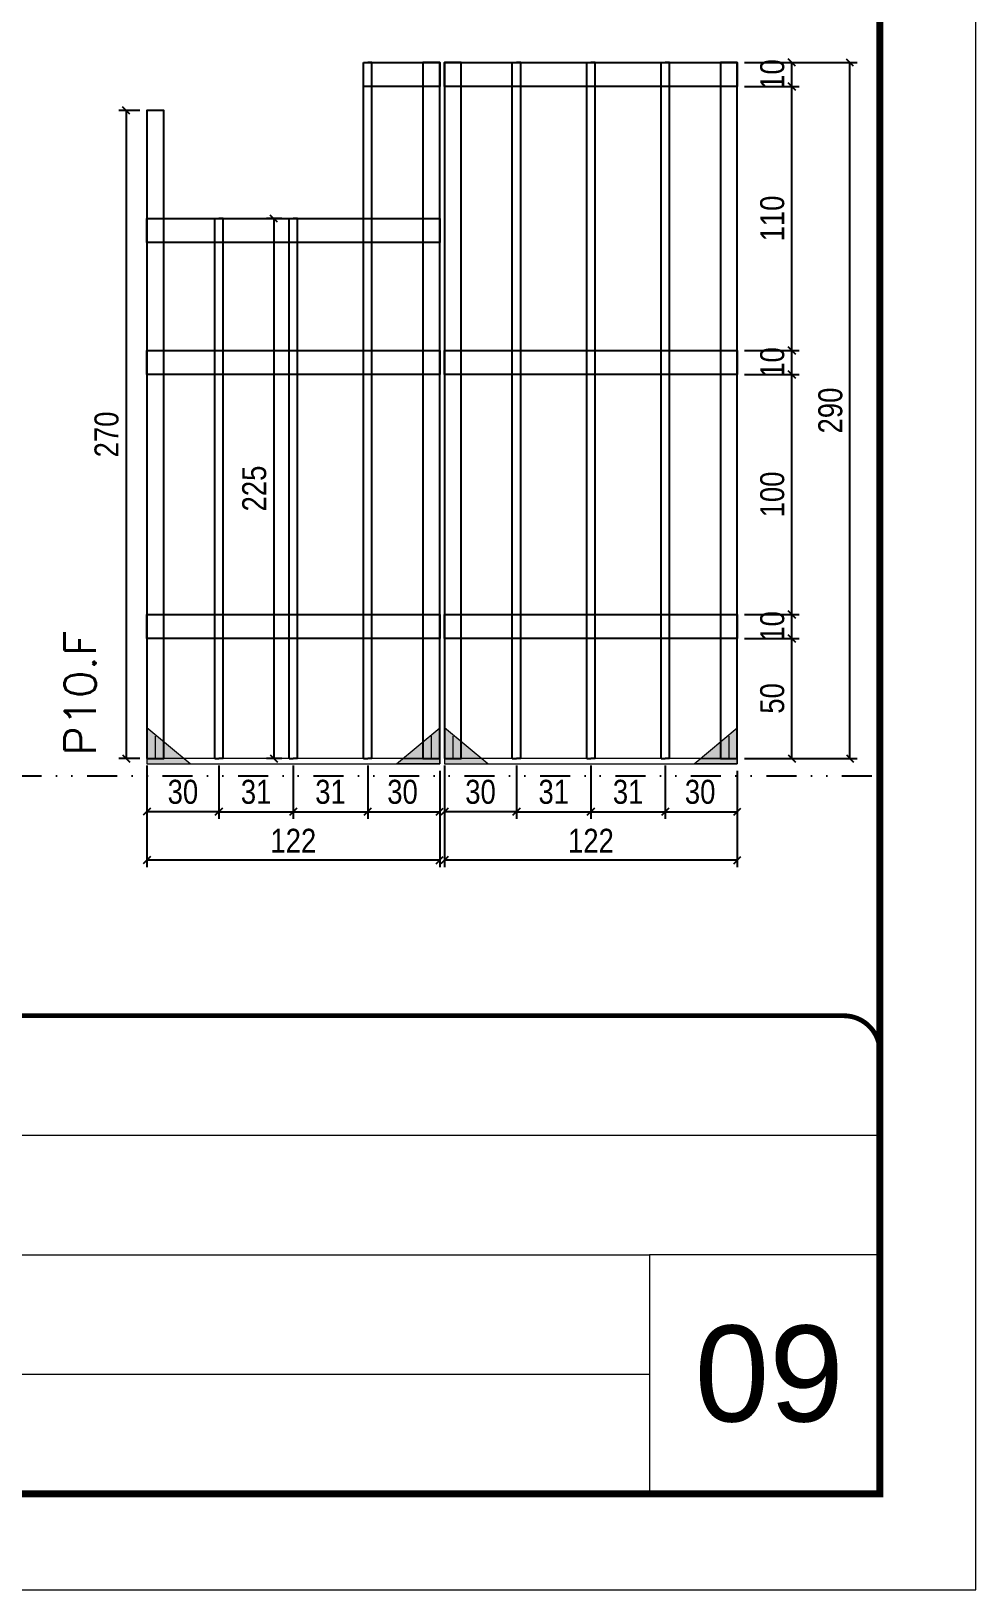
# Model space of a CAD drawing. Extents: x 14400 to 27878, y -21631 to 6985.
# Drawn here: x 15505 to 15898, y 3638 to 4287 of the extents above; entities that cross this region are included whole.
import ezdxf

# ---------------------------------------------------------------- set-up
doc = ezdxf.new("R2010")
doc.units = 0
for name, pattern in [('CONTINUO', [0]), ('DASHED', [0.75, 0.5, -0.25]), ('DIVIDE2', [0.625, 0.25, -0.125, 0, -0.125, 0, -0.125]), ('HIDDEN', [0.375, 0.25, -0.125])]:
    doc.linetypes.add(name, pattern=pattern)
for name, color, linetype, lineweight in [('CARIMBO', 255, 'Continuous', 9), ('Folhas', 255, 'Continuous', 9), ('Madeira', 126, 'Continuous', 18), ('Sarr 2.2x7', 40, 'Continuous', 9), ('SARRAFO DE PRESSAO', 251, 'DASHED', 9), ('Texto Seção', 7, 'Continuous', 15)]:
    doc.layers.add(name, color=color, linetype=linetype, lineweight=lineweight)
for name, color, linetype in [('COTA', 241, 'Continuous'), ('Nível', 160, 'Continuous'), ('SARR_2.2x10', 60, 'Continuous'), ('SARR_3.5x7', 81, 'Continuous'), ('SARR_7x7', 40, 'Continuous')]:
    doc.layers.add(name, color=color, linetype=linetype)
doc.styles.add('ARIAL', font='arial.ttf')
doc.styles.add('COTA TECNICA', font='techl___.ttf', dxfattribs={"height": 10})
doc.styles.add('REGUA-120', font='ROMANS.shx', dxfattribs={"height": 15})
doc.dimstyles.new('PAINEL', dxfattribs={"dimtxt": 10, "dimasz": 3, "dimexe": 3, "dimexo": 3, "dimgap": 3, "dimtad": 1, "dimdec": 1, "dimzin": 12, "dimdsep": 46, "dimtxsty": 'COTA TECNICA', "dimblk1": 'OBLIQUE', "dimblk2": 'OBLIQUE', "dimsah": 1, "dimcen": 0.9, "dimclrd": 4, "dimclre": 4, "dimclrt": 240, "dimadec": 1, "dimazin": 3, "dimtfac": 1, "dimtdec": 1, "dimtmove": 0, "dimatfit": 3, "dimfxl": 1, "dimtolj": 1, "dimtzin": 12, "dimarcsym": 0})

# ---------------------------------------------------------------- blocks, each defined once
blk = doc.blocks.new('9999999999')
at = {"color": 30, "linetype": 'CONTINUO'}
for p, q in [((98564.56, 34379.64), (99583.98, 34379.64)), ((98564.56, 34329.83), (99487.98, 34329.83)), ((99583.98, 34329.83), (99487.98, 34329.83)), ((99487.98, 34329.83), (99487.98, 34230.21)), ((98564.56, 34280.02), (99487.98, 34280.02))]:
    blk.add_line(p, q, dxfattribs=at)
at = {"color": 30, "linetype": 'CONTINUO', "const_width": 2}
blk.add_lwpolyline([(99583.98, 34230.21), (99583.98, 34414.45, 0.414214), (99568.98, 34429.45), (98228.98, 34429.45, 0.414214), (98213.98, 34414.45), (98213.98, 34245.21, 0.414214), (98228.98, 34230.21), (99583.98, 34230.21)], format="xyb", dxfattribs=at)
at = {"layer": 'Folhas'}
blk.add_lwpolyline([(98138.98, 34190.21), (99623.98, 34190.21), (99623.98, 35240.21), (98138.98, 35240.21)], close=True, dxfattribs=at)
at = {"layer": 'Folhas', "color": 30, "const_width": 3}
blk.add_lwpolyline([(98213.98, 34230.21), (99583.98, 34230.21), (99583.98, 35200.21), (98213.98, 35200.21)], close=True, dxfattribs=at)
blk = doc.blocks.new('_Oblique')
at = {"color": 0, "linetype": 'ByBlock', "lineweight": -2}
blk.add_line((-0.5, -0.5), (0.5, 0.5), dxfattribs=at)
blk = doc.blocks.new('*D6034')
at = {"layer": 'COTA', "color": 4, "lineweight": -2, "transparency": 16777216}
for p, q in [((15677.1, 3965.86), (15677.1, 3938.68)), ((15799.1, 3965.86), (15799.1, 3938.68)), ((15799.1, 3941.68), (15677.1, 3941.68))]:
    blk.add_line(p, q, dxfattribs=at)
at = {"layer": 'Defpoints', "color": 0, "transparency": 16777216}
for p in [(15677.1, 3968.86), (15799.1, 3968.86), (15677.1, 3941.68)]:
    blk.add_point(p, dxfattribs=at)
at = {"layer": 'COTA', "color": 4, "lineweight": -2, "transparency": 16777216, "xscale": 3, "yscale": 3, "zscale": 3, "rotation": 180}
blk.add_blockref('_Oblique', (15677.1, 3941.68), dxfattribs=at)
at = {"layer": 'COTA', "color": 4, "lineweight": -2, "transparency": 16777216, "xscale": 3, "yscale": 3, "zscale": 3}
blk.add_blockref('_Oblique', (15799.1, 3941.68), dxfattribs=at)
at = {"layer": 'COTA', "color": 240, "transparency": 16777216, "insert": (15738.1, 3949.74), "char_height": 10, "attachment_point": 5, "style": 'COTA TECNICA'}
blk.add_mtext('\\A1;122', dxfattribs=at)
blk = doc.blocks.new('*D6035')
at = {"layer": 'COTA', "color": 4, "lineweight": -2, "transparency": 16777216}
for p, q in [((15677.1, 3981.06), (15677.1, 3958.86)), ((15707.1, 3981.06), (15707.1, 3958.86)), ((15707.1, 3961.86), (15677.1, 3961.86))]:
    blk.add_line(p, q, dxfattribs=at)
at = {"layer": 'Defpoints', "color": 0, "transparency": 16777216}
for p in [(15677.1, 3984.06), (15707.1, 3984.06), (15677.1, 3961.86)]:
    blk.add_point(p, dxfattribs=at)
at = {"layer": 'COTA', "color": 4, "lineweight": -2, "transparency": 16777216, "xscale": 3, "yscale": 3, "zscale": 3, "rotation": 180}
blk.add_blockref('_Oblique', (15677.1, 3961.86), dxfattribs=at)
at = {"layer": 'COTA', "color": 4, "lineweight": -2, "transparency": 16777216, "xscale": 3, "yscale": 3, "zscale": 3}
blk.add_blockref('_Oblique', (15707.1, 3961.86), dxfattribs=at)
at = {"layer": 'COTA', "color": 240, "transparency": 16777216, "insert": (15692.1, 3970.08), "char_height": 10, "attachment_point": 5, "style": 'COTA TECNICA'}
blk.add_mtext('\\A1;30', dxfattribs=at)
blk = doc.blocks.new('*D6036')
at = {"layer": 'COTA', "color": 4, "lineweight": -2, "transparency": 16777216}
for p, q in [((15769.1, 3981.06), (15769.1, 3958.86)), ((15799.1, 3978.86), (15799.1, 3958.86)), ((15769.1, 3961.86), (15799.1, 3961.86))]:
    blk.add_line(p, q, dxfattribs=at)
at = {"layer": 'Defpoints', "color": 0, "transparency": 16777216}
for p in [(15769.1, 3984.06), (15799.1, 3981.86), (15799.1, 3961.86)]:
    blk.add_point(p, dxfattribs=at)
at = {"layer": 'COTA', "color": 4, "lineweight": -2, "transparency": 16777216, "xscale": 3, "yscale": 3, "zscale": 3, "rotation": 180}
blk.add_blockref('_Oblique', (15769.1, 3961.86), dxfattribs=at)
at = {"layer": 'COTA', "color": 4, "lineweight": -2, "transparency": 16777216, "xscale": 3, "yscale": 3, "zscale": 3}
blk.add_blockref('_Oblique', (15799.1, 3961.86), dxfattribs=at)
at = {"layer": 'COTA', "color": 240, "transparency": 16777216, "insert": (15783.6, 3970.08), "char_height": 10, "attachment_point": 5, "style": 'COTA TECNICA'}
blk.add_mtext('\\A1;30', dxfattribs=at)
blk = doc.blocks.new('*D6037')
at = {"layer": 'COTA', "color": 4, "lineweight": -2, "transparency": 16777216}
for p, q in [((15707.1, 3981.06), (15707.1, 3958.86)), ((15738.1, 3981.06), (15738.1, 3958.86)), ((15707.1, 3961.86), (15738.1, 3961.86))]:
    blk.add_line(p, q, dxfattribs=at)
at = {"layer": 'Defpoints', "color": 0, "transparency": 16777216}
for p in [(15707.1, 3984.06), (15738.1, 3984.06), (15738.1, 3961.86)]:
    blk.add_point(p, dxfattribs=at)
at = {"layer": 'COTA', "color": 4, "lineweight": -2, "transparency": 16777216, "xscale": 3, "yscale": 3, "zscale": 3, "rotation": 180}
blk.add_blockref('_Oblique', (15707.1, 3961.86), dxfattribs=at)
at = {"layer": 'COTA', "color": 4, "lineweight": -2, "transparency": 16777216, "xscale": 3, "yscale": 3, "zscale": 3}
blk.add_blockref('_Oblique', (15738.1, 3961.86), dxfattribs=at)
at = {"layer": 'COTA', "color": 240, "transparency": 16777216, "insert": (15722.6, 3970.08), "char_height": 10, "attachment_point": 5, "style": 'COTA TECNICA'}
blk.add_mtext('\\A1;31', dxfattribs=at)
blk = doc.blocks.new('*D6038')
at = {"layer": 'COTA', "color": 4, "lineweight": -2, "transparency": 16777216}
for p, q in [((15802.1, 4034.06), (15824.8, 4034.06)), ((15821.8, 3984.06), (15821.8, 4034.06)), ((15802.1, 3984.06), (15824.8, 3984.06))]:
    blk.add_line(p, q, dxfattribs=at)
at = {"layer": 'Defpoints', "color": 0, "transparency": 16777216}
for p in [(15799.1, 4034.06), (15821.8, 4034.06), (15799.1, 3984.06)]:
    blk.add_point(p, dxfattribs=at)
at = {"layer": 'COTA', "color": 4, "lineweight": -2, "transparency": 16777216, "xscale": 3, "yscale": 3, "zscale": 3}
for p, rotation in [((15821.8, 4034.06), 90), ((15821.8, 3984.06), 270)]:
    blk.add_blockref('_Oblique', p, dxfattribs=dict(at, rotation=rotation))
at = {"layer": 'COTA', "color": 240, "transparency": 16777216, "insert": (15813.69, 4009.06), "char_height": 10, "attachment_point": 5, "rotation": 90, "style": 'COTA TECNICA'}
blk.add_mtext('\\A1;50', dxfattribs=at)
blk = doc.blocks.new('*D6039')
at = {"layer": 'COTA', "color": 4, "lineweight": -2, "transparency": 16777216}
for p, q in [((15738.1, 3981.06), (15738.1, 3958.86)), ((15769.1, 3981.06), (15769.1, 3958.86)), ((15738.1, 3961.86), (15769.1, 3961.86))]:
    blk.add_line(p, q, dxfattribs=at)
at = {"layer": 'Defpoints', "color": 0, "transparency": 16777216}
for p in [(15738.1, 3984.06), (15769.1, 3984.06), (15769.1, 3961.86)]:
    blk.add_point(p, dxfattribs=at)
at = {"layer": 'COTA', "color": 4, "lineweight": -2, "transparency": 16777216, "xscale": 3, "yscale": 3, "zscale": 3, "rotation": 180}
blk.add_blockref('_Oblique', (15738.1, 3961.86), dxfattribs=at)
at = {"layer": 'COTA', "color": 4, "lineweight": -2, "transparency": 16777216, "xscale": 3, "yscale": 3, "zscale": 3}
blk.add_blockref('_Oblique', (15769.1, 3961.86), dxfattribs=at)
at = {"layer": 'COTA', "color": 240, "transparency": 16777216, "insert": (15753.6, 3970.08), "char_height": 10, "attachment_point": 5, "style": 'COTA TECNICA'}
blk.add_mtext('\\A1;31', dxfattribs=at)
blk = doc.blocks.new('*D6040')
at = {"layer": 'COTA', "color": 4, "lineweight": -2, "transparency": 16777216}
for p, q in [((15802.1, 4044.06), (15824.8, 4044.06)), ((15821.8, 4034.06), (15821.8, 4044.06)), ((15802.1, 4034.06), (15824.8, 4034.06))]:
    blk.add_line(p, q, dxfattribs=at)
at = {"layer": 'Defpoints', "color": 0, "transparency": 16777216}
for p in [(15799.1, 4044.06), (15821.8, 4044.06), (15799.1, 4034.06)]:
    blk.add_point(p, dxfattribs=at)
at = {"layer": 'COTA', "color": 4, "lineweight": -2, "transparency": 16777216, "xscale": 3, "yscale": 3, "zscale": 3}
for p, rotation in [((15821.8, 4044.06), 90), ((15821.8, 4034.06), 270)]:
    blk.add_blockref('_Oblique', p, dxfattribs=dict(at, rotation=rotation))
at = {"layer": 'COTA', "color": 240, "transparency": 16777216, "insert": (15813.7, 4039.06), "char_height": 10, "attachment_point": 5, "rotation": 90, "style": 'COTA TECNICA'}
blk.add_mtext('\\A1;10', dxfattribs=at)
blk = doc.blocks.new('*D6041')
at = {"layer": 'COTA', "color": 4, "lineweight": -2, "transparency": 16777216}
for p, q in [((15802.1, 4144.06), (15824.8, 4144.06)), ((15821.8, 4044.06), (15821.8, 4144.06)), ((15802.1, 4044.06), (15824.8, 4044.06))]:
    blk.add_line(p, q, dxfattribs=at)
at = {"layer": 'Defpoints', "color": 0, "transparency": 16777216}
for p in [(15799.1, 4144.06), (15821.8, 4144.06), (15799.1, 4044.06)]:
    blk.add_point(p, dxfattribs=at)
at = {"layer": 'COTA', "color": 4, "lineweight": -2, "transparency": 16777216, "xscale": 3, "yscale": 3, "zscale": 3}
for p, rotation in [((15821.8, 4144.06), 90), ((15821.8, 4044.06), 270)]:
    blk.add_blockref('_Oblique', p, dxfattribs=dict(at, rotation=rotation))
at = {"layer": 'COTA', "color": 240, "transparency": 16777216, "insert": (15813.7, 4094.06), "char_height": 10, "attachment_point": 5, "rotation": 90, "style": 'COTA TECNICA'}
blk.add_mtext('\\A1;100', dxfattribs=at)
blk = doc.blocks.new('*D6042')
at = {"layer": 'COTA', "color": 4, "lineweight": -2, "transparency": 16777216}
for p, q in [((15802.1, 4154.06), (15824.8, 4154.06)), ((15821.8, 4144.06), (15821.8, 4154.06)), ((15802.1, 4144.06), (15824.8, 4144.06))]:
    blk.add_line(p, q, dxfattribs=at)
at = {"layer": 'Defpoints', "color": 0, "transparency": 16777216}
for p in [(15799.1, 4154.06), (15821.8, 4154.06), (15799.1, 4144.06)]:
    blk.add_point(p, dxfattribs=at)
at = {"layer": 'COTA', "color": 4, "lineweight": -2, "transparency": 16777216, "xscale": 3, "yscale": 3, "zscale": 3}
for p, rotation in [((15821.8, 4154.06), 90), ((15821.8, 4144.06), 270)]:
    blk.add_blockref('_Oblique', p, dxfattribs=dict(at, rotation=rotation))
at = {"layer": 'COTA', "color": 240, "transparency": 16777216, "insert": (15813.7, 4149.06), "char_height": 10, "attachment_point": 5, "rotation": 90, "style": 'COTA TECNICA'}
blk.add_mtext('\\A1;10', dxfattribs=at)
blk = doc.blocks.new('*D6043')
at = {"layer": 'COTA', "color": 4, "lineweight": -2, "transparency": 16777216}
for p, q in [((15802.1, 4264.06), (15824.8, 4264.06)), ((15821.8, 4154.06), (15821.8, 4264.06)), ((15802.1, 4154.06), (15824.8, 4154.06))]:
    blk.add_line(p, q, dxfattribs=at)
at = {"layer": 'Defpoints', "color": 0, "transparency": 16777216}
for p in [(15799.1, 4264.06), (15821.8, 4264.06), (15799.1, 4154.06)]:
    blk.add_point(p, dxfattribs=at)
at = {"layer": 'COTA', "color": 4, "lineweight": -2, "transparency": 16777216, "xscale": 3, "yscale": 3, "zscale": 3}
for p, rotation in [((15821.8, 4264.06), 90), ((15821.8, 4154.06), 270)]:
    blk.add_blockref('_Oblique', p, dxfattribs=dict(at, rotation=rotation))
at = {"layer": 'COTA', "color": 240, "transparency": 16777216, "insert": (15813.7, 4209.06), "char_height": 10, "attachment_point": 5, "rotation": 90, "style": 'COTA TECNICA'}
blk.add_mtext('\\A1;110', dxfattribs=at)
blk = doc.blocks.new('*D6044')
at = {"layer": 'COTA', "color": 4, "lineweight": -2, "transparency": 16777216}
for p, q in [((15802.1, 4274.06), (15824.8, 4274.06)), ((15821.8, 4264.06), (15821.8, 4274.06)), ((15802.1, 4264.06), (15824.8, 4264.06))]:
    blk.add_line(p, q, dxfattribs=at)
at = {"layer": 'Defpoints', "color": 0, "transparency": 16777216}
for p in [(15799.1, 4274.06), (15821.8, 4274.06), (15799.1, 4264.06)]:
    blk.add_point(p, dxfattribs=at)
at = {"layer": 'COTA', "color": 4, "lineweight": -2, "transparency": 16777216, "xscale": 3, "yscale": 3, "zscale": 3}
for p, rotation in [((15821.8, 4274.06), 90), ((15821.8, 4264.06), 270)]:
    blk.add_blockref('_Oblique', p, dxfattribs=dict(at, rotation=rotation))
at = {"layer": 'COTA', "color": 240, "transparency": 16777216, "insert": (15813.7, 4269.06), "char_height": 10, "attachment_point": 5, "rotation": 90, "style": 'COTA TECNICA'}
blk.add_mtext('\\A1;10', dxfattribs=at)
blk = doc.blocks.new('*D6029')
at = {"layer": 'COTA', "color": 4, "lineweight": -2, "transparency": 16777216}
for p, q in [((15553.1, 3965.86), (15553.1, 3938.68)), ((15675.1, 3965.86), (15675.1, 3938.68)), ((15675.1, 3941.68), (15553.1, 3941.68))]:
    blk.add_line(p, q, dxfattribs=at)
at = {"layer": 'Defpoints', "color": 0, "transparency": 16777216}
for p in [(15553.1, 3968.86), (15675.1, 3968.86), (15553.1, 3941.68)]:
    blk.add_point(p, dxfattribs=at)
at = {"layer": 'COTA', "color": 4, "lineweight": -2, "transparency": 16777216, "xscale": 3, "yscale": 3, "zscale": 3, "rotation": 180}
blk.add_blockref('_Oblique', (15553.1, 3941.68), dxfattribs=at)
at = {"layer": 'COTA', "color": 4, "lineweight": -2, "transparency": 16777216, "xscale": 3, "yscale": 3, "zscale": 3}
blk.add_blockref('_Oblique', (15675.1, 3941.68), dxfattribs=at)
at = {"layer": 'COTA', "color": 240, "transparency": 16777216, "insert": (15614.1, 3949.74), "char_height": 10, "attachment_point": 5, "style": 'COTA TECNICA'}
blk.add_mtext('\\A1;122', dxfattribs=at)
blk = doc.blocks.new('*D6030')
at = {"layer": 'COTA', "color": 4, "lineweight": -2, "transparency": 16777216}
for p, q in [((15553.1, 3981.06), (15553.1, 3958.86)), ((15583.1, 3981.06), (15583.1, 3958.86)), ((15583.1, 3961.86), (15553.1, 3961.86))]:
    blk.add_line(p, q, dxfattribs=at)
at = {"layer": 'Defpoints', "color": 0, "transparency": 16777216}
for p in [(15553.1, 3984.06), (15583.1, 3984.06), (15553.1, 3961.86)]:
    blk.add_point(p, dxfattribs=at)
at = {"layer": 'COTA', "color": 4, "lineweight": -2, "transparency": 16777216, "xscale": 3, "yscale": 3, "zscale": 3, "rotation": 180}
blk.add_blockref('_Oblique', (15553.1, 3961.86), dxfattribs=at)
at = {"layer": 'COTA', "color": 4, "lineweight": -2, "transparency": 16777216, "xscale": 3, "yscale": 3, "zscale": 3}
blk.add_blockref('_Oblique', (15583.1, 3961.86), dxfattribs=at)
at = {"layer": 'COTA', "color": 240, "transparency": 16777216, "insert": (15568.1, 3970.08), "char_height": 10, "attachment_point": 5, "style": 'COTA TECNICA'}
blk.add_mtext('\\A1;30', dxfattribs=at)
blk = doc.blocks.new('*D6031')
at = {"layer": 'COTA', "color": 4, "lineweight": -2, "transparency": 16777216}
for p, q in [((15645.1, 3981.06), (15645.1, 3958.86)), ((15675.1, 3978.86), (15675.1, 3958.86)), ((15645.1, 3961.86), (15675.1, 3961.86))]:
    blk.add_line(p, q, dxfattribs=at)
at = {"layer": 'Defpoints', "color": 0, "transparency": 16777216}
for p in [(15645.1, 3984.06), (15675.1, 3981.86), (15675.1, 3961.86)]:
    blk.add_point(p, dxfattribs=at)
at = {"layer": 'COTA', "color": 4, "lineweight": -2, "transparency": 16777216, "xscale": 3, "yscale": 3, "zscale": 3, "rotation": 180}
blk.add_blockref('_Oblique', (15645.1, 3961.86), dxfattribs=at)
at = {"layer": 'COTA', "color": 4, "lineweight": -2, "transparency": 16777216, "xscale": 3, "yscale": 3, "zscale": 3}
blk.add_blockref('_Oblique', (15675.1, 3961.86), dxfattribs=at)
at = {"layer": 'COTA', "color": 240, "transparency": 16777216, "insert": (15659.6, 3970.08), "char_height": 10, "attachment_point": 5, "style": 'COTA TECNICA'}
blk.add_mtext('\\A1;30', dxfattribs=at)
blk = doc.blocks.new('*D6032')
at = {"layer": 'COTA', "color": 4, "lineweight": -2, "transparency": 16777216}
for p, q in [((15583.1, 3981.06), (15583.1, 3958.86)), ((15614.1, 3981.06), (15614.1, 3958.86)), ((15583.1, 3961.86), (15614.1, 3961.86))]:
    blk.add_line(p, q, dxfattribs=at)
at = {"layer": 'Defpoints', "color": 0, "transparency": 16777216}
for p in [(15583.1, 3984.06), (15614.1, 3984.06), (15614.1, 3961.86)]:
    blk.add_point(p, dxfattribs=at)
at = {"layer": 'COTA', "color": 4, "lineweight": -2, "transparency": 16777216, "xscale": 3, "yscale": 3, "zscale": 3, "rotation": 180}
blk.add_blockref('_Oblique', (15583.1, 3961.86), dxfattribs=at)
at = {"layer": 'COTA', "color": 4, "lineweight": -2, "transparency": 16777216, "xscale": 3, "yscale": 3, "zscale": 3}
blk.add_blockref('_Oblique', (15614.1, 3961.86), dxfattribs=at)
at = {"layer": 'COTA', "color": 240, "transparency": 16777216, "insert": (15598.6, 3970.08), "char_height": 10, "attachment_point": 5, "style": 'COTA TECNICA'}
blk.add_mtext('\\A1;31', dxfattribs=at)
blk = doc.blocks.new('*D6033')
at = {"layer": 'COTA', "color": 4, "lineweight": -2, "transparency": 16777216}
for p, q in [((15614.1, 3981.06), (15614.1, 3958.86)), ((15645.1, 3981.06), (15645.1, 3958.86)), ((15614.1, 3961.86), (15645.1, 3961.86))]:
    blk.add_line(p, q, dxfattribs=at)
at = {"layer": 'Defpoints', "color": 0, "transparency": 16777216}
for p in [(15614.1, 3984.06), (15645.1, 3984.06), (15645.1, 3961.86)]:
    blk.add_point(p, dxfattribs=at)
at = {"layer": 'COTA', "color": 4, "lineweight": -2, "transparency": 16777216, "xscale": 3, "yscale": 3, "zscale": 3, "rotation": 180}
blk.add_blockref('_Oblique', (15614.1, 3961.86), dxfattribs=at)
at = {"layer": 'COTA', "color": 4, "lineweight": -2, "transparency": 16777216, "xscale": 3, "yscale": 3, "zscale": 3}
blk.add_blockref('_Oblique', (15645.1, 3961.86), dxfattribs=at)
at = {"layer": 'COTA', "color": 240, "transparency": 16777216, "insert": (15629.6, 3970.08), "char_height": 10, "attachment_point": 5, "style": 'COTA TECNICA'}
blk.add_mtext('\\A1;31', dxfattribs=at)
blk = doc.blocks.new('*D6054')
at = {"layer": 'COTA', "color": 4, "lineweight": -2, "transparency": 16777216}
for p, q in [((15550.1, 4254.06), (15541.44, 4254.06)), ((15544.44, 4254.06), (15544.44, 3984.06)), ((15550.1, 3984.06), (15541.44, 3984.06))]:
    blk.add_line(p, q, dxfattribs=at)
at = {"layer": 'Defpoints', "color": 0, "transparency": 16777216}
for p in [(15553.1, 4254.06), (15544.44, 3984.06), (15553.1, 3984.06)]:
    blk.add_point(p, dxfattribs=at)
at = {"layer": 'COTA', "color": 4, "lineweight": -2, "transparency": 16777216, "xscale": 3, "yscale": 3, "zscale": 3}
for p, rotation in [((15544.44, 4254.06), 90), ((15544.44, 3984.06), 270)]:
    blk.add_blockref('_Oblique', p, dxfattribs=dict(at, rotation=rotation))
at = {"layer": 'COTA', "color": 240, "transparency": 16777216, "insert": (15536.33, 4119.06), "char_height": 10, "attachment_point": 5, "rotation": 90, "style": 'COTA TECNICA'}
blk.add_mtext('\\A1;270', dxfattribs=at)
blk = doc.blocks.new('*D6055')
at = {"layer": 'COTA', "color": 4, "lineweight": -2, "transparency": 16777216}
for p, q in [((15802.1, 4274.02), (15849.04, 4274.02)), ((15846.04, 3984.06), (15846.04, 4274.02)), ((15802.1, 3984.06), (15849.04, 3984.06))]:
    blk.add_line(p, q, dxfattribs=at)
at = {"layer": 'Defpoints', "color": 0, "transparency": 16777216}
for p in [(15799.1, 4274.02), (15846.04, 4274.02), (15799.1, 3984.06)]:
    blk.add_point(p, dxfattribs=at)
at = {"layer": 'COTA', "color": 4, "lineweight": -2, "transparency": 16777216, "xscale": 3, "yscale": 3, "zscale": 3}
for p, rotation in [((15846.04, 4274.02), 90), ((15846.04, 3984.06), 270)]:
    blk.add_blockref('_Oblique', p, dxfattribs=dict(at, rotation=rotation))
at = {"layer": 'COTA', "color": 240, "transparency": 16777216, "insert": (15837.91, 4129.04), "char_height": 10, "attachment_point": 5, "rotation": 90, "style": 'COTA TECNICA'}
blk.add_mtext('\\A1;290', dxfattribs=at)
blk = doc.blocks.new('*D6056')
at = {"layer": 'COTA', "color": 4, "lineweight": -2, "transparency": 16777216}
for p, q in [((15609.35, 4209.02), (15602.98, 4209.02)), ((15605.98, 4209.02), (15605.98, 3984.06)), ((15609.35, 3984.06), (15602.98, 3984.06))]:
    blk.add_line(p, q, dxfattribs=at)
at = {"layer": 'Defpoints', "color": 0, "transparency": 16777216}
for p in [(15612.35, 4209.02), (15605.98, 3984.06), (15612.35, 3984.06)]:
    blk.add_point(p, dxfattribs=at)
at = {"layer": 'COTA', "color": 4, "lineweight": -2, "transparency": 16777216, "xscale": 3, "yscale": 3, "zscale": 3}
for p, rotation in [((15605.98, 4209.02), 90), ((15605.98, 3984.06), 270)]:
    blk.add_blockref('_Oblique', p, dxfattribs=dict(at, rotation=rotation))
at = {"layer": 'COTA', "color": 240, "transparency": 16777216, "insert": (15597.87, 4096.54), "char_height": 10, "attachment_point": 5, "rotation": 90, "style": 'COTA TECNICA'}
blk.add_mtext('\\A1;225', dxfattribs=at)

msp = doc.modelspace()

# ---------------------------------------------------------------- hatches: boundary and pattern name
at = {"layer": 'Madeira'}
h = msp.add_hatch(color=252, dxfattribs=at)
h.dxf.hatch_style = 2
h.paths.add_polyline_path([(15553.1, 3996.86), (15553.1, 3981.86), (15571.1, 3981.86)])
h = msp.add_hatch(color=252, dxfattribs=at)
h.dxf.hatch_style = 2
h.paths.add_polyline_path([(15675.1, 3996.86), (15675.1, 3981.86), (15657.1, 3981.86)])
h = msp.add_hatch(color=252, dxfattribs=at)
h.dxf.hatch_style = 2
h.paths.add_polyline_path([(15677.1, 3996.86), (15677.1, 3981.86), (15695.1, 3981.86)])
h = msp.add_hatch(color=252, dxfattribs=at)
h.dxf.hatch_style = 2
h.paths.add_polyline_path([(15799.1, 3996.86), (15799.1, 3981.86), (15781.1, 3981.86)])

# ---------------------------------------------------------------- linework, layer by layer
at = {"layer": 'Madeira', "color": 1, "linetype": 'HIDDEN'}
for p, q in [((15556.6, 3993.36), (15556.6, 3984.06)), ((15556.6, 3993.36), (15556.6, 3984.06)), ((15560.1, 3989.86), (15560.1, 3984.06)), ((15671.6, 3993.36), (15671.6, 3984.06)), ((15671.6, 3993.36), (15671.6, 3984.06)), ((15680.6, 3993.36), (15680.6, 3984.06)), ((15680.6, 3993.36), (15680.6, 3984.06)), ((15684.1, 3989.86), (15684.1, 3984.06)), ((15795.6, 3993.36), (15795.6, 3984.06)), ((15795.6, 3993.36), (15795.6, 3984.06)), ((15562.94, 3984.06), (15553.1, 3984.06)), ((15562.94, 3984.06), (15553.1, 3984.06)), ((15568.9, 3984.06), (15553.1, 3984.06)), ((15659.3, 3984.06), (15675.1, 3984.06)), ((15665.27, 3984.06), (15675.1, 3984.06)), ((15665.27, 3984.06), (15675.1, 3984.06)), ((15686.94, 3984.06), (15677.1, 3984.06)), ((15686.94, 3984.06), (15677.1, 3984.06)), ((15692.9, 3984.06), (15677.1, 3984.06)), ((15783.3, 3984.06), (15799.1, 3984.06)), ((15789.27, 3984.06), (15799.1, 3984.06)), ((15789.27, 3984.06), (15799.1, 3984.06))]:
    msp.add_line(p, q, dxfattribs=at)
at = {"layer": 'Madeira'}
for p, q in [((15553.1, 3984.06), (15553.1, 3981.86)), ((15553.1, 3984.06), (15553.1, 3981.86)), ((15553.1, 3984.06), (15553.1, 3981.86)), ((15677.1, 3984.06), (15677.1, 3981.86)), ((15677.1, 3984.06), (15677.1, 3981.86)), ((15677.1, 3984.06), (15677.1, 3981.86))]:
    msp.add_line(p, q, dxfattribs=at)
at = {"layer": 'Madeira', "color": 0}
for points in [[(15553.1, 3996.86), (15553.1, 3981.86), (15571.1, 3981.86), (15553.1, 3996.86)], [(15675.1, 3996.86), (15675.1, 3981.86), (15657.1, 3981.86), (15675.1, 3996.86)], [(15677.1, 3996.86), (15677.1, 3981.86), (15695.1, 3981.86), (15677.1, 3996.86)], [(15799.1, 3996.86), (15799.1, 3981.86), (15781.1, 3981.86), (15799.1, 3996.86)]]:
    msp.add_lwpolyline(points, dxfattribs=at)
at = {"layer": 'Nível', "color": 4, "linetype": 'DIVIDE2', "ltscale": 50}
msp.add_line((14490.34, 3976.86), (15860.34, 3976.86), dxfattribs=at)
at = {"layer": 'Sarr 2.2x7'}
for points in [[(15675.1, 3984.06), (15553.1, 3984.06), (15553.1, 3981.86), (15675.1, 3981.86)], [(15799.1, 3984.06), (15677.1, 3984.06), (15677.1, 3981.86), (15799.1, 3981.86)]]:
    msp.add_lwpolyline(points, close=True, dxfattribs=at)
at = {"layer": 'SARR_2.2x10'}
for points in [[(15643.35, 4274.02), (15675.1, 4274.02), (15675.1, 4264.02), (15643.35, 4264.02)], [(15677.1, 4274.02), (15799.1, 4274.02), (15799.1, 4264.02), (15677.1, 4264.02)], [(15553.1, 4209.02), (15675.1, 4209.02), (15675.1, 4199.02), (15553.1, 4199.02)], [(15553.1, 4154.02), (15675.1, 4154.02), (15675.1, 4144.02), (15553.1, 4144.02)], [(15677.1, 4154.02), (15799.1, 4154.02), (15799.1, 4144.02), (15677.1, 4144.02)], [(15553.1, 4044.02), (15675.1, 4044.02), (15675.1, 4034.02), (15553.1, 4034.02)], [(15677.1, 4044.02), (15799.1, 4044.02), (15799.1, 4034.02), (15677.1, 4034.02)]]:
    msp.add_lwpolyline(points, close=True, dxfattribs=at)
at = {"layer": 'SARR_3.5x7'}
for p, q in [((15643.35, 3984.06), (15643.35, 4274.02)), ((15643.35, 4274.02), (15645.1, 4274.02)), ((15646.85, 4274.02), (15645.1, 4274.02)), ((15646.85, 3984.06), (15646.85, 4274.02)), ((15705.35, 3984.06), (15705.35, 4274.02)), ((15705.35, 4274.02), (15707.1, 4274.02)), ((15708.85, 4274.02), (15707.1, 4274.02)), ((15708.85, 3984.06), (15708.85, 4274.02)), ((15736.35, 3984.06), (15736.35, 4274.02)), ((15736.35, 4274.02), (15738.1, 4274.02)), ((15739.85, 4274.02), (15738.1, 4274.02)), ((15739.85, 3984.06), (15739.85, 4274.02)), ((15767.35, 3984.06), (15767.35, 4274.02)), ((15767.35, 4274.02), (15769.1, 4274.02)), ((15770.85, 4274.02), (15769.1, 4274.02)), ((15770.85, 3984.06), (15770.85, 4274.02)), ((15581.35, 3984.06), (15581.35, 4209.06)), ((15581.35, 4209.06), (15583.1, 4209.06)), ((15584.85, 4209.06), (15583.1, 4209.06)), ((15584.85, 3984.06), (15584.85, 4209.06)), ((15612.35, 3984.06), (15612.35, 4209.02)), ((15612.35, 4209.02), (15614.1, 4209.02)), ((15615.85, 4209.02), (15614.1, 4209.02)), ((15615.85, 3984.06), (15615.85, 4209.02)), ((15581.35, 3984.06), (15583.1, 3984.06)), ((15584.85, 3984.06), (15583.1, 3984.06)), ((15612.35, 3984.06), (15614.1, 3984.06)), ((15615.85, 3984.06), (15614.1, 3984.06)), ((15643.35, 3984.06), (15645.1, 3984.06)), ((15646.85, 3984.06), (15645.1, 3984.06)), ((15705.35, 3984.06), (15707.1, 3984.06)), ((15708.85, 3984.06), (15707.1, 3984.06)), ((15736.35, 3984.06), (15738.1, 3984.06)), ((15739.85, 3984.06), (15738.1, 3984.06)), ((15767.35, 3984.06), (15769.1, 3984.06)), ((15770.85, 3984.06), (15769.1, 3984.06))]:
    msp.add_line(p, q, dxfattribs=at)
at = {"layer": 'SARR_7x7'}
for points in [[(15668.1, 3984.06), (15675.1, 3984.06), (15675.1, 4274.02), (15668.1, 4274.02)], [(15677.1, 3984.06), (15684.1, 3984.06), (15684.1, 4274.02), (15677.1, 4274.02)], [(15792.1, 3984.06), (15799.1, 3984.06), (15799.1, 4274.02), (15792.1, 4274.02)], [(15553.1, 3984.06), (15560.1, 3984.06), (15560.1, 4254.06), (15553.1, 4254.06)]]:
    msp.add_lwpolyline(points, close=True, dxfattribs=at)

# ---------------------------------------------------------------- block references
at = {"layer": 'SARRAFO DE PRESSAO', "color": 6, "linetype": 'ByBlock'}
msp.add_blockref('9999999999', (-83725.51, -30552.63), dxfattribs=at)

# ---------------------------------------------------------------- texts
at = {"layer": 'CARIMBO', "style": 'ARIAL'}
msp.add_text('09', height=40, dxfattribs=at).set_placement((15781.33, 3707.72))
at = {"layer": 'Texto Seção', "style": 'REGUA-120', "width": 1.05}
msp.add_text('P10.F', height=13, rotation=90, dxfattribs=at).set_placement((15531.81, 3985.16))

# ---------------------------------------------------------------- dimensions: what is measured, and where the dimension line sits
at = {"layer": 'COTA'}
for base, p1, p2, picture, middle in [((15821.8, 4274.06), (15799.1, 4264.06), (15799.1, 4274.06), '*D6044', (15821.8, 4269.06)), ((15821.8, 4154.06), (15799.1, 4144.06), (15799.1, 4154.06), '*D6042', (15821.8, 4149.06)), ((15821.8, 4044.06), (15799.1, 4034.06), (15799.1, 4044.06), '*D6040', (15821.8, 4039.06))]:
    dim = msp.add_linear_dim(base=base, p1=p1, p2=p2, angle=90, dimstyle='PAINEL', override={"dimtmove": 1}, dxfattribs=at)
    dim.commit()
    dim.dimension.update_dxf_attribs({"geometry": picture, "text_midpoint": middle, "dimtype": 160})
for base, p1, p2, picture, middle in [((15846.04, 4274.02), (15799.1, 3984.06), (15799.1, 4274.02), '*D6055', (15837.91, 4129.04)), ((15544.44, 3984.06), (15553.1, 4254.06), (15553.1, 3984.06), '*D6054', (15536.33, 4119.06)), ((15605.98, 3984.06), (15612.35, 4209.02), (15612.35, 3984.06), '*D6056', (15597.87, 4096.54))]:
    dim = msp.add_linear_dim(base=base, p1=p1, p2=p2, angle=90, dimstyle='PAINEL', dxfattribs=at)
    dim.commit()
    dim.dimension.update_dxf_attribs({"geometry": picture, "text_midpoint": middle})
for base, p1, p2, angle, picture, middle in [((15821.8, 4264.06), (15799.1, 4154.06), (15799.1, 4264.06), 90, '*D6043', (15813.7, 4209.06)), ((15821.8, 4144.06), (15799.1, 4044.06), (15799.1, 4144.06), 90, '*D6041', (15813.7, 4094.06)), ((15821.8, 4034.06), (15799.1, 3984.06), (15799.1, 4034.06), 90, '*D6038', (15813.69, 4009.06)), ((15553.1, 3961.86), (15583.1, 3984.06), (15553.1, 3984.06), 180, '*D6030', (15568.1, 3970.08)), ((15677.1, 3961.86), (15707.1, 3984.06), (15677.1, 3984.06), 180, '*D6035', (15692.1, 3970.08)), ((15553.1, 3941.68), (15675.1, 3968.86), (15553.1, 3968.86), 180, '*D6029', (15614.1, 3949.74)), ((15677.1, 3941.68), (15799.1, 3968.86), (15677.1, 3968.86), 180, '*D6034', (15738.1, 3949.74))]:
    dim = msp.add_linear_dim(base=base, p1=p1, p2=p2, angle=angle, dimstyle='PAINEL', override={"dimtmove": 1}, dxfattribs=at)
    dim.commit()
    dim.dimension.update_dxf_attribs({"geometry": picture, "text_midpoint": middle})
for base, p1, p2, picture, middle in [((15614.1, 3961.86), (15583.1, 3984.06), (15614.1, 3984.06), '*D6032', (15598.6, 3970.08)), ((15645.1, 3961.86), (15614.1, 3984.06), (15645.1, 3984.06), '*D6033', (15629.6, 3970.08)), ((15738.1, 3961.86), (15707.1, 3984.06), (15738.1, 3984.06), '*D6037', (15722.6, 3970.08)), ((15769.1, 3961.86), (15738.1, 3984.06), (15769.1, 3984.06), '*D6039', (15753.6, 3970.08))]:
    dim = msp.add_linear_dim(base=base, p1=p1, p2=p2, dimstyle='PAINEL', override={"dimtmove": 1}, dxfattribs=at)
    dim.commit()
    dim.dimension.update_dxf_attribs({"geometry": picture, "text_midpoint": middle})
for base, p1, p2, picture, middle in [((15675.1, 3961.86), (15645.1, 3984.06), (15675.1, 3981.86), '*D6031', (15659.6, 3961.86)), ((15799.1, 3961.86), (15769.1, 3984.06), (15799.1, 3981.86), '*D6036', (15783.6, 3961.86))]:
    dim = msp.add_linear_dim(base=base, p1=p1, p2=p2, dimstyle='PAINEL', override={"dimtmove": 1}, dxfattribs=at)
    dim.commit()
    dim.dimension.update_dxf_attribs({"geometry": picture, "text_midpoint": middle, "dimtype": 160})

doc.saveas('drawing.dxf')
